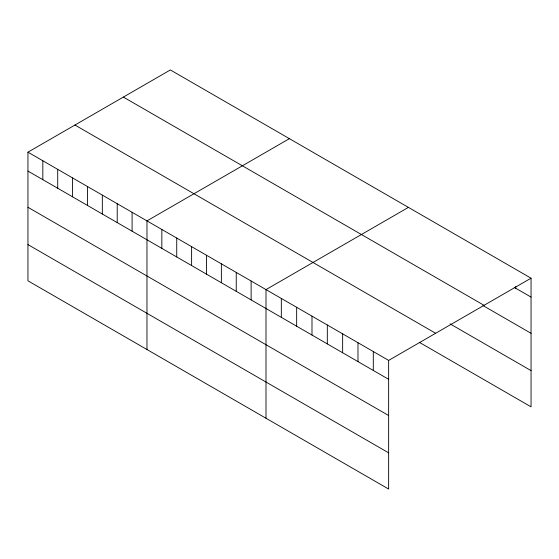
<?xml version="1.0" encoding="UTF-8"?>
<svg xmlns="http://www.w3.org/2000/svg" width="559" height="559" viewBox="0 0 559 559"><rect width="100%" height="100%" fill="white"/><g stroke="black" fill="none" stroke-linecap="round" stroke-linejoin="round"><path stroke-width="0.84" d="M27.95 152.167L388.638 360.408L388.638 489.055L27.95 280.814L27.95 152.167L170.362 69.945L531.05 278.186L531.05 406.833L419.369 342.353M289.387 138.66L146.975 220.882L146.975 349.536M408.419 207.382L266 289.604L266 418.258M388.638 360.408L531.05 278.186M514.259 287.396L531.05 297.088M123.364 97.077L484.052 305.319M482.871 305.487L531.05 333.304M450.023 323.836L531.05 370.617M74.948 125.034L435.636 333.276M27.95 171.068L388.638 379.309M27.95 207.284L388.638 415.526M27.95 244.597L388.638 452.839M515.719 286.515L515.719 288.234M373.307 351.555L373.307 370.456M357.977 342.702L357.977 361.61M342.646 333.856L342.646 352.757M327.322 325.003L327.322 343.911M311.992 316.156L311.992 335.058M296.661 307.303L296.661 326.204M281.331 298.457L281.331 317.358M251.124 281.016L251.124 299.917M236.247 272.422L236.247 291.33M221.371 263.834L221.371 282.735M206.488 255.246L206.488 274.148M191.611 246.652L191.611 265.56M176.735 238.064L176.735 256.965M161.851 229.476L161.851 248.378M132.099 212.294L132.099 231.195M117.222 203.707L117.222 222.608M102.339 195.112L102.339 214.02M87.463 186.524L87.463 205.426M72.586 177.937L72.586 196.838M57.71 169.349L57.71 188.25M42.826 160.754L42.826 179.656"/></g></svg>
